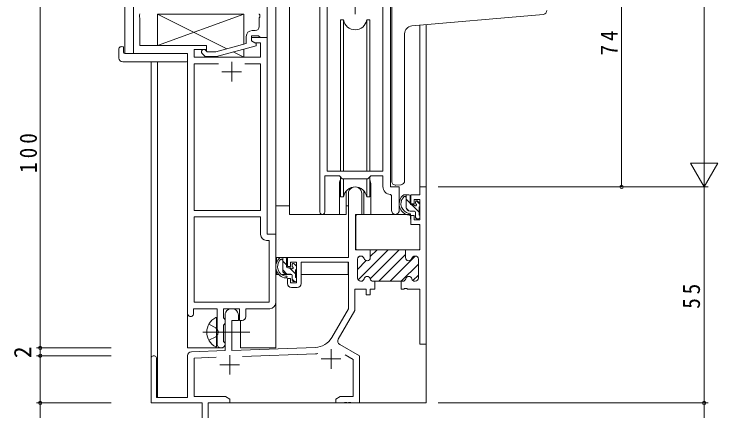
# Model space of a CAD drawing. Units: millimetres, scale not verified. Extents: x -594 to 539, y -420 to 386.
# Drawn here: x -413.6 to -234.6, y -240.9 to -139.9 of the extents above; entities that cross this region are included whole.
import ezdxf
from ezdxf.enums import TextEntityAlignment as Align

# ---------------------------------------------------------------- set-up
doc = ezdxf.new("R2010")
doc.units = ezdxf.units.MM
doc.header["$LTSCALE"] = 2
doc.linetypes.add('CHAIN2', pattern=[12, 9, -1, 1, -1])
doc.linetypes.add('DASHED3', pattern=[4, 3, -1])
for name, color, linetype, lineweight in [('0-3_YKK_11', 7, 'Continuous', 9), ('0-4_YKK_12', 2, 'Continuous', 9), ('0-5_YKK_13', 4, 'Continuous', 9), ('0-7_YKK_D', 6, 'Continuous', 9)]:
    doc.layers.add(name, color=color, linetype=linetype, lineweight=lineweight)
doc.styles.add('ＭＳ ゴシック', font='')
doc.styles.get('ＭＳ ゴシック').set_extended_font_data('MS Gothic')

msp = doc.modelspace()

# ---------------------------------------------------------------- linework, layer by layer
at = {"layer": '0-3_YKK_11'}
for p, q in [((-335.853, -109.902), (-335.853, -190.252)), ((-383.253, -149.902), (-383.253, -124.902)), ((-349.253, -145.902), (-349.253, -124.902)), ((-333.923, -134.832), (-333.923, -179.902)), ((-326.853, -134.902), (-326.853, -139.902)), ((-319.783, -179.902), (-319.783, -134.832)), ((-317.853, -183.902), (-317.853, -134.902)), ((-381.623, -139.944), (-381.743, -140.127)), ((-381.743, -140.127), (-381.743, -140.677)), ((-381.743, -140.677), (-381.623, -140.86)), ((-381.623, -139.86), (-381.623, -139.944)), ((-381.623, -140.86), (-381.623, -147.902)), ((-351.253, -139.86), (-351.253, -139.944)), ((-351.253, -139.944), (-351.133, -140.127)), ((-351.133, -140.677), (-351.253, -140.86)), ((-351.253, -140.86), (-351.253, -143.102)), ((-351.133, -140.127), (-351.133, -140.677)), ((-352.253, -144.102), (-353.053, -144.102)), ((-354.553, -145.602), (-354.553, -147.422)), ((-353.253, -145.402), (-351.453, -145.402)), ((-353.253, -146.702), (-353.253, -145.402)), ((-353.253, -145.902), (-349.253, -145.902)), ((-353.253, -146.702), (-353.253, -145.902)), ((-352.053, -147.395), (-353.253, -146.702)), ((-352.387, -147.202), (-353.253, -146.702)), ((-351.453, -145.402), (-351.253, -145.602)), ((-351.253, -145.602), (-350.953, -145.902)), ((-350.953, -145.902), (-349.253, -145.902)), ((-349.253, -145.902), (-349.253, -195.902)), ((-381.623, -147.902), (-364.653, -147.902)), ((-364.653, -147.902), (-364.653, -148.902)), ((-354.553, -147.422), (-362.315, -149.502)), ((-362.157, -150.702), (-352.053, -147.995)), ((-350.883, -147.202), (-352.387, -147.202)), ((-352.053, -147.995), (-352.053, -147.395)), ((-350.883, -150.902), (-350.883, -147.202)), ((-369.453, -149.902), (-383.253, -149.902)), ((-369.453, -216.152), (-369.453, -149.902)), ((-367.823, -148.902), (-367.823, -150.902)), ((-364.653, -148.902), (-367.823, -148.902)), ((-365.778, -149.926), (-365.002, -150.702)), ((-364.505, -149.502), (-364.929, -149.078)), ((-362.315, -149.502), (-364.505, -149.502)), ((-367.823, -150.902), (-350.883, -150.902)), ((-365.002, -150.702), (-362.157, -150.702)), ((-358.253, -152.102), (-358.253, -157.102)), ((-367.823, -152.532), (-361.604, -152.532)), ((-367.823, -189.902), (-367.823, -152.532)), ((-354.903, -152.532), (-350.883, -152.532)), ((-354.903, -152.532), (-350.883, -152.532)), ((-350.883, -152.532), (-350.883, -189.902)), ((-360.753, -154.602), (-355.753, -154.602)), ((-333.923, -179.902), (-319.783, -179.902)), ((-334.553, -181.102), (-330.853, -181.102)), ((-334.553, -190.252), (-334.553, -181.102)), ((-330.853, -181.102), (-330.123, -181.832)), ((-330.123, -181.832), (-323.583, -181.832)), ((-323.583, -181.832), (-322.853, -181.102)), ((-322.853, -181.102), (-319.783, -181.102)), ((-319.783, -181.102), (-319.783, -183.832)), ((-315.653, -183.902), (-317.853, -183.902)), ((-315.653, -189.937), (-315.653, -183.902)), ((-310.383, -183.902), (-308.753, -183.902)), ((-310.383, -185.902), (-310.383, -183.902)), ((-308.753, -183.902), (-308.753, -223.902)), ((-328.553, -201.902), (-328.553, -185.602)), ((-325.153, -185.602), (-325.153, -190.902)), ((-317.87, -185.83), (-317.583, -186.13)), ((-317.583, -186.13), (-317.583, -189.937)), ((-312.653, -185.902), (-310.383, -185.902)), ((-312.653, -188.202), (-312.653, -185.902)), ((-311.853, -187.102), (-311.853, -188.202)), ((-310.383, -187.102), (-311.853, -187.102)), ((-310.383, -192.302), (-310.383, -187.102)), ((-311.853, -188.202), (-312.653, -188.202)), ((-350.883, -189.902), (-367.823, -189.902)), ((-367.823, -191.532), (-350.883, -191.532)), ((-367.823, -213.272), (-367.823, -191.532)), ((-367.823, -213.272), (-367.823, -191.532)), ((-350.883, -191.532), (-350.883, -196.032)), ((-326.753, -190.902), (-326.753, -199.902)), ((-325.153, -190.902), (-326.753, -190.902)), ((-312.653, -191.202), (-311.853, -191.202)), ((-312.653, -193.502), (-312.653, -191.202)), ((-311.853, -191.202), (-311.853, -192.302)), ((-311.853, -192.302), (-310.383, -192.302)), ((-310.383, -193.502), (-312.653, -193.502)), ((-310.383, -199.902), (-310.383, -193.502)), ((-349.253, -195.902), (-347.053, -195.902)), ((-347.053, -195.902), (-347.053, -213.402)), ((-349.383, -197.532), (-348.683, -197.532)), ((-348.683, -197.532), (-348.683, -213.272)), ((-326.753, -199.902), (-323.003, -199.902)), ((-326.104, -207.567), (-318.44, -199.902)), ((-323.303, -199.902), (-314.003, -199.902)), ((-323.303, -199.902), (-314.003, -199.902)), ((-323.025, -207.316), (-315.611, -199.902)), ((-323.003, -199.902), (-323.003, -201.902)), ((-323.003, -201.637), (-321.268, -199.902)), ((-323.003, -201.902), (-323.003, -200.202)), ((-314.003, -199.902), (-314.003, -201.902)), ((-314.003, -199.902), (-310.383, -199.902)), ((-314.003, -201.902), (-314.003, -199.902)), ((-344.053, -201.902), (-328.553, -201.902)), ((-344.053, -204.202), (-344.053, -201.902)), ((-326.253, -207.102), (-326.253, -202.302)), ((-326.253, -202.302), (-326.253, -207.102)), ((-326.194, -201.999), (-325.756, -201.561)), ((-325.453, -201.502), (-325.352, -201.502)), ((-325.352, -201.502), (-325.453, -201.502)), ((-320.783, -207.902), (-314.003, -201.122)), ((-317.954, -207.902), (-311.554, -201.502)), ((-311.654, -201.502), (-311.553, -201.502)), ((-311.553, -201.502), (-311.654, -201.502)), ((-310.753, -202.302), (-310.753, -207.102)), ((-310.753, -207.102), (-310.753, -202.302)), ((-343.253, -203.102), (-343.253, -204.202)), ((-341.753, -203.102), (-343.253, -203.102)), ((-341.753, -208.302), (-341.753, -203.102)), ((-340.553, -203.102), (-340.553, -208.502)), ((-328.553, -203.102), (-340.553, -203.102)), ((-328.553, -214.902), (-328.553, -203.102)), ((-326.253, -204.887), (-324.034, -202.668)), ((-315.126, -207.902), (-310.753, -203.529)), ((-343.253, -204.202), (-344.053, -204.202)), ((-344.053, -207.202), (-343.253, -207.202)), ((-344.053, -208.502), (-344.053, -207.202)), ((-343.253, -207.202), (-343.253, -208.302)), ((-312.136, -207.74), (-310.753, -206.358)), ((-343.253, -208.302), (-341.753, -208.302)), ((-325.352, -207.902), (-325.453, -207.902)), ((-325.453, -207.902), (-325.352, -207.902)), ((-321.853, -207.902), (-322.254, -207.902)), ((-322.254, -207.902), (-321.853, -207.902)), ((-315.153, -207.902), (-321.853, -207.902)), ((-321.853, -207.902), (-321.853, -209.902)), ((-314.752, -207.902), (-315.153, -207.902)), ((-315.153, -207.902), (-314.752, -207.902)), ((-315.153, -209.902), (-315.153, -207.902)), ((-311.553, -207.902), (-311.654, -207.902)), ((-311.654, -207.902), (-311.553, -207.902)), ((-341.553, -209.502), (-343.053, -209.502)), ((-326.923, -209.902), (-326.923, -215.339)), ((-324.003, -209.902), (-326.923, -209.902)), ((-324.003, -211.402), (-324.003, -209.902)), ((-323.003, -209.902), (-323.003, -211.402)), ((-321.853, -209.902), (-323.003, -209.902)), ((-314.461, -209.902), (-315.153, -209.902)), ((-314.278, -209.782), (-314.461, -209.902)), ((-313.728, -209.782), (-314.278, -209.782)), ((-313.545, -209.902), (-313.728, -209.782)), ((-310.383, -209.902), (-313.545, -209.902)), ((-310.383, -223.902), (-310.383, -209.902)), ((-323.003, -211.402), (-324.003, -211.402)), ((-348.683, -213.272), (-367.823, -213.272)), ((-367.953, -214.902), (-367.953, -216.152)), ((-361.953, -214.902), (-367.953, -214.902)), ((-361.953, -220.231), (-361.953, -214.902)), ((-360.323, -214.902), (-360.323, -217.219)), ((-356.253, -214.902), (-360.323, -214.902)), ((-359.953, -225.57), (-359.953, -216.602)), ((-356.553, -216.602), (-356.553, -217.902)), ((-356.253, -217.902), (-356.253, -214.902)), ((-354.623, -214.902), (-354.623, -216.902)), ((-348.553, -214.902), (-354.623, -214.902)), ((-332.807, -222.27), (-328.553, -214.902)), ((-326.923, -215.339), (-331.138, -222.638)), ((-360.323, -217.219), (-360.175, -217.412)), ((-360.175, -217.412), (-359.953, -217.702)), ((-359.953, -217.702), (-359.953, -218.602)), ((-358.253, -217.902), (-358.253, -225.511)), ((-356.553, -217.902), (-358.253, -217.902)), ((-355.623, -217.902), (-356.253, -217.902)), ((-361.811, -220.423), (-361.953, -220.231)), ((-360.175, -218.891), (-360.323, -219.085)), ((-360.323, -219.085), (-360.323, -223.219)), ((-359.953, -218.602), (-360.175, -218.891)), ((-361.953, -221.573), (-361.811, -221.381)), ((-361.953, -223.902), (-361.953, -221.573)), ((-361.811, -221.381), (-361.811, -220.423)), ((-360.323, -223.219), (-360.175, -223.412)), ((-360.175, -223.412), (-359.953, -223.702)), ((-359.953, -223.702), (-359.953, -223.902)), ((-368.488, -225.868), (-359.953, -225.57)), ((-358.253, -225.511), (-336.963, -224.767)), ((-332.953, -225.202), (-332.953, -230.202)), ((-330.772, -224.004), (-325.753, -226.902)), ((-308.753, -223.902), (-310.383, -223.902)), ((-369.453, -237.502), (-369.453, -226.867)), ((-362.186, -227.279), (-367.823, -227.476)), ((-362.186, -227.279), (-367.823, -227.476)), ((-358.753, -226.702), (-358.753, -231.702)), ((-336.906, -226.396), (-355.463, -227.044)), ((-327.383, -227.843), (-329.386, -226.687)), ((-325.753, -226.902), (-325.753, -238.902)), ((-378.753, -238.902), (-378.753, -227.602)), ((-377.353, -227.602), (-377.353, -237.502)), ((-367.823, -227.476), (-367.823, -237.272)), ((-335.453, -227.702), (-330.453, -227.702)), ((-327.383, -237.272), (-327.383, -227.843)), ((-361.253, -229.202), (-356.253, -229.202)), ((-377.353, -237.502), (-369.453, -237.502)), ((-367.823, -237.272), (-359.844, -237.272)), ((-359.844, -237.272), (-358.753, -237.902)), ((-358.753, -237.902), (-358.753, -238.902)), ((-331.753, -237.902), (-330.662, -237.272)), ((-331.753, -238.902), (-331.753, -237.902)), ((-330.662, -237.272), (-327.383, -237.272)), ((-365.753, -238.902), (-378.753, -238.902)), ((-365.753, -243.444), (-365.753, -238.902)), ((-364.253, -238.902), (-364.253, -248.152)), ((-358.753, -238.902), (-364.253, -238.902)), ((-329.711, -238.902), (-331.753, -238.902)), ((-329.528, -238.782), (-329.711, -238.902)), ((-328.978, -238.782), (-329.528, -238.782)), ((-328.795, -238.902), (-328.978, -238.782)), ((-328.711, -238.902), (-328.795, -238.902)), ((-328.528, -238.782), (-328.711, -238.902)), ((-327.978, -238.782), (-328.528, -238.782)), ((-327.795, -238.902), (-327.978, -238.782)), ((-325.753, -238.902), (-327.795, -238.902))]:
    msp.add_line(p, q, dxfattribs=at)
for centre, radius, start, end in [((-352.253, -143.102), 1, 270, 359.99998), ((-353.053, -145.602), 1.5, 90, 179.99998), ((-365.353, -149.502), 0.6, 44.99998, 225), ((-326.853, -185.602), 1.7, 359.99998, 180), ((-317.783, -183.832), 2, 179.99998, 267.50807), ((-335.203, -190.252), 0.65, 179.99998, 0), ((-316.618, -189.937), 0.965, 179.99998, 0), ((-349.383, -196.032), 1.5, 180, 269.99998), ((-325.453, -202.302), 0.8, 90, 179.99998), ((-325.453, -202.302), 0.8, 90, 179.99998), ((-325.352, -202.302), 0.8, 14.47748, 89.99997), ((-325.352, -202.302), 0.8, 14.47748, 89.99997), ((-323.803, -201.902), 0.8, 194.47751, 359.99998), ((-323.803, -201.902), 0.8, 194.47751, 359.99998), ((-313.203, -201.902), 0.8, 180, 345.52248), ((-313.203, -201.902), 0.8, 180, 345.52248), ((-311.654, -202.302), 0.8, 90.00002, 165.52251), ((-311.654, -202.302), 0.8, 90.00002, 165.52251), ((-311.553, -202.302), 0.8, 0, 89.99998), ((-311.553, -202.302), 0.8, 0, 89.99998), ((-325.453, -207.102), 0.8, 180, 269.99998), ((-325.453, -207.102), 0.8, 180, 269.99998), ((-325.352, -207.102), 0.8, 270.00002, 345.52251), ((-325.352, -207.102), 0.8, 270.00002, 345.52251), ((-323.803, -207.502), 0.8, 14.47751, 165.52248), ((-323.803, -207.502), 0.8, 14.47751, 165.52248), ((-322.254, -207.102), 0.8, 194.47748, 269.99997), ((-322.254, -207.102), 0.8, 194.47748, 269.99997), ((-314.752, -207.102), 0.8, 270.00002, 345.52251), ((-314.752, -207.102), 0.8, 270.00002, 345.52251), ((-313.203, -207.502), 0.8, 14.47751, 165.52248), ((-313.203, -207.502), 0.8, 14.47751, 165.52248), ((-311.654, -207.102), 0.8, 194.47748, 269.99997), ((-311.654, -207.102), 0.8, 194.47748, 269.99997), ((-311.553, -207.102), 0.8, 270, 359.99998), ((-311.553, -207.102), 0.8, 270, 359.99998), ((-343.053, -208.502), 1, 180, 269.99998), ((-341.553, -208.502), 1, 270, 359.99998), ((-348.553, -213.402), 1.5, 270, 359.99998), ((-368.703, -216.152), 0.75, 179.99998, 0), ((-358.253, -216.602), 1.7, 359.99998, 180), ((-355.623, -216.902), 1, 270, 359.99998), ((-337.138, -219.77), 5, 271.99998, 329.99998), ((-330.272, -223.138), 1, 149.99998, 239.99997), ((-360.953, -223.902), 1, 180, 269.99998), ((-360.953, -223.902), 1, 270, 359.99998), ((-378.053, -227.602), 0.7, 359.99998, 180), ((-368.453, -226.867), 1, 91.99997, 179.99998), ((-337.138, -219.77), 6.63, 272.00002, 277.01712)]:
    msp.add_arc(centre, radius, start, end, dxfattribs=at)
at = {"layer": '0-4_YKK_12'}
for p, q in [((-385.453, -59.807), (-385.453, -149.902)), ((-347.053, -59.807), (-347.053, -224.902)), ((-343.553, -59.807), (-343.553, -190.902)), ((-310.383, -142.73), (-310.383, -183.902)), ((-308.753, -142.588), (-308.753, -183.902)), ((-382.953, -149.902), (-385.453, -149.902)), ((-369.453, -224.902), (-369.453, -150.202)), ((-378.753, -152.089), (-378.753, -227.602)), ((-377.123, -152.089), (-377.123, -237.502)), ((-330.853, -183.402), (-330.853, -190.902)), ((-322.853, -183.402), (-322.853, -190.902)), ((-310.383, -183.902), (-308.753, -183.902)), ((-330.853, -190.902), (-343.553, -190.902)), ((-316.626, -190.902), (-322.853, -190.902)), ((-356.053, -224.902), (-356.053, -217.885)), ((-308.753, -223.402), (-308.753, -238.902)), ((-356.053, -224.902), (-347.053, -224.902)), ((-364.253, -238.902), (-308.753, -238.902))]:
    msp.add_line(p, q, dxfattribs=at)
msp.add_lwpolyline([(-369.453, -224.902), (-360.453, -224.902), (-360.453, -224.767)], dxfattribs=at)
for start, end in [(159.63586, 180), (0, 20.36412)]:
    msp.add_arc((-326.853, -183.402), 4, start, end, dxfattribs=at)
at = {"layer": '0-5_YKK_13'}
for p, q in [((-317.553, -142.354), (-317.553, -135.902)), ((-377.153, -139.902), (-355.153, -139.902)), ((-377.153, -147.902), (-377.153, -139.902)), ((-359.475, -148.741), (-377.153, -139.902)), ((-377.153, -147.902), (-355.153, -139.902)), ((-355.153, -139.902), (-355.153, -147.583)), ((-329.811, -179.902), (-329.811, -141.402)), ((-323.895, -179.902), (-323.895, -141.402)), ((-323.103, -141.402), (-323.895, -141.402)), ((-323.103, -179.902), (-323.103, -141.402)), ((-312.428, -142.909), (-280.966, -140.157)), ((-280.966, -140.157), (-278.966, -139.982)), ((-317.553, -142.354), (-317.553, -143.358)), ((-317.553, -182.463), (-317.553, -143.358)), ((-314.253, -182.35), (-314.253, -144.902)), ((-385.941, -148.21), (-385.753, -148.21)), ((-385.753, -148.21), (-385.753, -148.71)), ((-364.653, -147.902), (-377.153, -147.902)), ((-364.653, -149.353), (-364.653, -147.902)), ((-386.941, -151.089), (-386.941, -148.714)), ((-385.753, -149.602), (-385.753, -148.71)), ((-385.453, -149.902), (-369.953, -149.902)), ((-369.453, -150.402), (-369.453, -151.089)), ((-355.153, -150.902), (-357.857, -149.55)), ((-355.153, -148.825), (-355.153, -150.902)), ((-385.941, -152.089), (-369.953, -152.089)), ((-369.453, -151.089), (-369.453, -151.589)), ((-364.653, -150.902), (-364.653, -150.702)), ((-355.153, -150.902), (-364.653, -150.902)), ((-330.603, -181.352), (-330.603, -186.402)), ((-329.811, -186.402), (-329.811, -181.832)), ((-323.895, -186.402), (-323.895, -181.832)), ((-323.103, -186.402), (-323.103, -181.352)), ((-315.253, -183.354), (-316.466, -183.46)), ((-315.253, -183.354), (-315.166, -183.346)), ((-329.103, -184.917), (-329.103, -190.902)), ((-324.603, -190.902), (-324.603, -184.917)), ((-313.183, -185.902), (-314.483, -185.902)), ((-313.883, -189.102), (-313.883, -185.902)), ((-312.883, -188.202), (-312.883, -186.202)), ((-330.603, -186.402), (-329.811, -186.402)), ((-323.895, -186.402), (-323.103, -186.402)), ((-312.883, -188.02), (-313.883, -187.02)), ((-311.483, -187.702), (-311.483, -188.041)), ((-310.383, -188.275), (-311.249, -187.409)), ((-310.471, -187.99), (-310.971, -187.49)), ((-343.553, -188.702), (-347.049, -188.702)), ((-347.049, -201.902), (-347.049, -188.702)), ((-329.103, -188.702), (-328.553, -188.702)), ((-313.063, -190.085), (-313.867, -189.282)), ((-311.944, -188.502), (-312.583, -188.502)), ((-310.583, -190.32), (-312.402, -188.502)), ((-310.583, -191.002), (-310.583, -189.002)), ((-310.383, -188.802), (-310.383, -188.202)), ((-329.103, -190.902), (-330.853, -190.902)), ((-326.629, -191.199), (-326.683, -197.402)), ((-312.751, -190.902), (-326.329, -190.902)), ((-322.853, -190.902), (-324.603, -190.902)), ((-311.783, -190.102), (-312.883, -190.102)), ((-312.751, -190.902), (-312.683, -193.502)), ((-311.483, -190.402), (-311.483, -191.702)), ((-310.383, -191.702), (-310.383, -191.202)), ((-311.147, -192.002), (-311.483, -191.665)), ((-311.183, -192.002), (-310.683, -192.002)), ((-326.648, -193.402), (-326.753, -193.402)), ((-312.683, -193.502), (-310.715, -193.502)), ((-310.383, -197.402), (-310.415, -193.799)), ((-326.753, -198.332), (-326.674, -198.411)), ((-326.683, -197.402), (-326.664, -199.604)), ((-310.402, -199.604), (-310.383, -197.402)), ((-326.364, -199.902), (-310.702, -199.902)), ((-328.853, -201.902), (-347.049, -201.902)), ((-346.849, -201.902), (-346.849, -203.153)), ((-344.583, -201.902), (-345.883, -201.902)), ((-345.283, -205.102), (-345.283, -201.902)), ((-344.283, -204.202), (-344.283, -202.202)), ((-344.283, -203.767), (-345.283, -202.767)), ((-342.883, -203.702), (-342.883, -204.041)), ((-341.871, -203.99), (-342.371, -203.49)), ((-328.649, -203.182), (-328.649, -206.202)), ((-346.849, -205.292), (-346.849, -206.202)), ((-344.193, -206.102), (-345.283, -205.012)), ((-343.344, -204.502), (-343.983, -204.502)), ((-341.983, -206.067), (-343.548, -204.502)), ((-341.983, -207.002), (-341.983, -205.002)), ((-341.783, -204.802), (-341.783, -204.202)), ((-346.849, -206.202), (-346.268, -206.202)), ((-345.572, -206.202), (-342.96, -206.202)), ((-343.183, -206.102), (-344.283, -206.102)), ((-342.883, -206.402), (-342.883, -207.702)), ((-342.293, -208.002), (-342.883, -207.412)), ((-341.983, -206.202), (-341.753, -206.202)), ((-341.783, -207.702), (-341.783, -207.202)), ((-328.649, -206.202), (-340.553, -206.202)), ((-342.583, -208.002), (-342.083, -208.002)), ((-362.103, -224.491), (-362.103, -217.299))]:
    msp.add_line(p, q, dxfattribs=at)
at = {"layer": '0-5_YKK_13', "linetype": 'DASHED3'}
for p, q in [((-364.069, -218.845), (-362.254, -219.75)), ((-361.645, -220.895), (-362.254, -219.75)), ((-361.645, -220.895), (-362.254, -222.04)), ((-364.069, -222.945), (-362.254, -222.04))]:
    msp.add_line(p, q, dxfattribs=at)
at = {"layer": '0-5_YKK_13', "linetype": 'CHAIN2'}
msp.add_line((-365.603, -220.895), (-353.616, -220.895), dxfattribs=at)
at = {"layer": '0-5_YKK_13'}
msp.add_lwpolyline([(-329.811, -141.402), (-330.603, -141.402), (-330.603, -179.902)], dxfattribs=at)
for centre, radius, start, end in [((-279.053, -138.986), 1, 275, 0), ((-326.853, -140.902), 3, 189.59798, 350.40582), ((-312.253, -144.902), 2, 95, 180), ((-386.477, -148.698), 0.462, 136.9505, 182.04652), ((-386.171, -149.34), 1.153, 78.49471, 123.87698), ((-385.453, -149.602), 0.3, 180, 270), ((-369.953, -150.402), 0.5, 0, 90), ((-385.941, -151.089), 1, 180, 269.99493), ((-369.953, -151.589), 0.5, 269.99889, 0), ((-316.553, -182.463), 1, 180, 275), ((-315.253, -182.35), 1, 275, 0), ((-326.853, -186.902), 3, 9.59416, 170.4066), ((-312.769, -188.223), 2.885, 126.45192, 263.90388), ((-313.183, -186.202), 0.3, 0, 90), ((-312.683, -188.189), 2.504, 139.45805, 259.25217), ((-314.743, -186.306), 0.3, 301.62189, 336.95038), ((-314.283, -186.502), 0.2, 36.86989, 156.95038), ((-313.883, -186.202), 0.3, 216.86989, 270), ((-311.183, -187.702), 0.3, 45, 180), ((-310.683, -188.202), 0.3, 0, 45), ((-312.883, -189.102), 1, 180, 270), ((-312.583, -188.202), 0.3, 180, 270), ((-311.944, -188.802), 0.3, 33.05573, 90), ((-311.483, -188.502), 0.25, 213.05573, 56.94426), ((-311.183, -188.041), 0.3, 180, 236.94426), ((-310.583, -188.802), 0.2, 270, 0), ((-326.329, -191.202), 0.3, 90, 179.49998), ((-313.005, -190.852), 0.25, 253.63879, 125.58162), ((-311.783, -190.402), 0.3, 0, 90), ((-310.583, -191.202), 0.2, 0, 90), ((-311.183, -191.702), 0.3, 180, 270), ((-310.683, -191.702), 0.3, 270, 0), ((-310.715, -193.802), 0.3, 0.5, 90), ((-326.364, -199.602), 0.3, 180.49998, 270), ((-310.702, -199.602), 0.3, 270, 359.5), ((-344.169, -204.223), 2.885, 126.45192, 263.90388), ((-345.683, -202.502), 0.2, 36.86989, 156.95038), ((-344.583, -202.202), 0.3, 0, 90), ((-344.083, -204.189), 2.504, 139.45805, 259.25217), ((-346.143, -202.306), 0.3, 301.62189, 336.95038), ((-345.283, -202.202), 0.3, 216.86989, 270), ((-342.583, -203.702), 0.3, 45, 180), ((-342.583, -204.041), 0.3, 180, 236.94426), ((-342.083, -204.202), 0.3, 0, 45), ((-344.283, -205.102), 1, 180, 270), ((-343.983, -204.202), 0.3, 180, 270), ((-343.344, -204.802), 0.3, 33.05573, 90), ((-342.883, -204.502), 0.25, 213.05573, 56.94426), ((-341.983, -204.802), 0.2, 270, 0), ((-344.405, -206.852), 0.25, 253.63879, 125.58162), ((-343.183, -206.402), 0.3, 0, 90), ((-342.583, -207.702), 0.3, 180, 270), ((-342.083, -207.702), 0.3, 270, 0), ((-341.983, -207.202), 0.2, 0, 90), ((-360.403, -220.895), 4.2, 117.28096, 242.71902), ((-362.258, -217.299), 0.154, 0, 117.28096), ((-362.258, -224.491), 0.154, 242.71902, 0)]:
    msp.add_arc(centre, radius, start, end, dxfattribs=at)
at = {"layer": '0-7_YKK_D'}
for p, q in [((-238.056, 209.098), (-238.056, -176.902)), ((-259.053, -183.902), (-259.053, -109.902)), ((-406.941, -224.902), (-406.941, -124.902)), ((-238.056, -183.902), (-238.056, -171.777)), ((-234.556, -177.84), (-241.556, -177.84)), ((-238.056, -183.902), (-241.556, -177.84)), ((-238.056, -183.902), (-234.556, -177.84)), ((-305.753, -183.902), (-237.056, -183.902)), ((-286.753, -183.902), (-237.056, -183.902)), ((-278.053, -183.902), (-258.053, -183.902)), ((-238.056, -183.902), (-238.056, -238.902)), ((-388.953, -224.902), (-407.941, -224.902)), ((-388.953, -224.902), (-407.941, -224.902)), ((-406.941, -226.902), (-406.941, -224.902)), ((-388.953, -226.902), (-407.941, -226.902)), ((-388.953, -226.902), (-407.941, -226.902)), ((-406.941, -226.902), (-406.941, -238.902)), ((-388.953, -238.902), (-407.941, -238.902)), ((-406.941, -238.902), (-406.941, -249.642)), ((-305.753, -238.902), (-237.056, -238.902)), ((-305.753, -238.902), (-237.056, -238.902)), ((-238.056, -238.902), (-238.056, -248.902))]:
    msp.add_line(p, q, dxfattribs=at)
for centre in [(-259.053, -183.902), (-406.941, -224.902), (-406.941, -224.902), (-406.941, -226.902), (-406.941, -226.902), (-406.941, -238.902), (-238.056, -238.902), (-238.056, -238.902)]:
    msp.add_circle(centre, 0.425, dxfattribs=at)

# ---------------------------------------------------------------- texts
at = {"layer": '0-7_YKK_D', "color": 7, "style": 'ＭＳ ゴシック'}
msp.add_text('2', height=4.399, rotation=90, dxfattribs=at).set_placement((-407.941, -227.502), align=Align.BOTTOM_LEFT)
at = {"layer": '0-7_YKK_D', "color": 7, "char_height": 4.399, "attachment_point": 7, "rotation": 90, "style": 'ＭＳ ゴシック'}
for s, insert in [('\\T1.36;\\W0.9;74', (-260.053, -150.422)), ('\\T1.38;\\W0.9;100', (-407.741, -180.342)), ('\\T1.36;\\W0.9;55', (-239.056, -214.922))]:
    msp.add_mtext(s, dxfattribs=dict(at, insert=insert))

doc.saveas('drawing.dxf')
